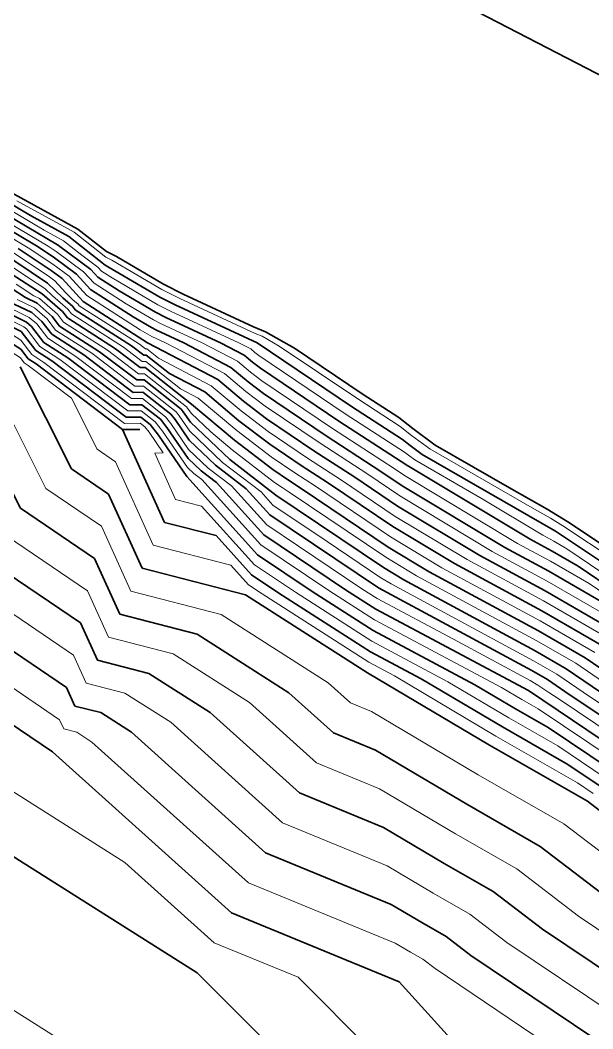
# Model space of a CAD drawing. Header units: millimetres. Extents: x -861324 to 439029, y -308065 to 694685.
# Drawn here: x -413150 to -363737, y 256241 to 343186 of the extents above; entities that cross this region are included whole.
import ezdxf

# ---------------------------------------------------------------- set-up
doc = ezdxf.new("R2010")
doc.units = ezdxf.units.MM
for name, color, linetype, lineweight in [('C-TOPO', 7, 'Continuous', 9), ('C-TOPO-MAJR', 7, 'Continuous', 35), ('C-TOPO-MINR', 7, 'Continuous', 9)]:
    doc.layers.add(name, color=color, linetype=linetype, lineweight=lineweight)

msp = doc.modelspace()

# ---------------------------------------------------------------- linework, layer by layer
at = {"layer": 'C-TOPO', "lineweight": 35}
for p, q in [((-305163, 308526), (-481922, 399827)), ((-414247, 328512), (-408175, 325181)), ((-408175, 325181), (-405702, 323244)), ((-405702, 323244), (-404842, 322807)), ((-404842, 322807), (-400795, 320434)), ((-400795, 320434), (-399097, 319563)), ((-399097, 319563), (-393018, 316761)), ((-393018, 316761), (-391993, 316327)), ((-391993, 316327), (-389468, 314904)), ((-389468, 314904), (-383640, 310978)), ((-383640, 310978), (-380488, 308938)), ((-380488, 308938), (-379283, 307985)), ((-379283, 307985), (-377343, 306556)), ((-377343, 306556), (-370734, 302750)), ((-370734, 302750), (-367673, 301046)), ((-367673, 301046), (-365898, 299945)), ((-365898, 299945), (-359303, 295540))]:
    msp.add_line(p, q, dxfattribs=at)
at = {"layer": 'C-TOPO-MAJR'}
for p, q in [((-412257, 326352), (-415303, 328152)), ((-409916, 323810), (-416007, 327410)), ((-411594, 323644), (-416711, 326668)), ((-408957, 324541), (-412257, 326352)), ((-405816, 322082), (-408957, 324541)), ((-410480, 321612), (-413321, 323507)), ((-410182, 322702), (-411594, 323644)), ((-409876, 323789), (-409916, 323810)), ((-409839, 323759), (-409876, 323789)), ((-407056, 321692), (-409839, 323759)), ((-410778, 320522), (-415049, 323369)), ((-408297, 321302), (-410182, 322702)), ((-401100, 319318), (-405816, 322082)), ((-412696, 319267), (-415736, 321271)), ((-411242, 319585), (-413929, 321334)), ((-409538, 320912), (-410480, 321612)), ((-407710, 318925), (-409538, 320912)), ((-407079, 319978), (-408297, 321302)), ((-406447, 321030), (-407056, 321692)), ((-404602, 319847), (-406447, 321030)), ((-409476, 319255), (-410778, 320522)), ((-403389, 317612), (-407079, 319978)), ((-411696, 318780), (-412696, 319267)), ((-409493, 318071), (-411242, 319585)), ((-408602, 318498), (-409476, 319255)), ((-401459, 318004), (-404602, 319847)), ((-399777, 318639), (-401100, 319318)), ((-413059, 316363), (-417055, 318312)), ((-412605, 317168), (-415602, 318630)), ((-412151, 317974), (-414149, 318949)), ((-410384, 317644), (-411696, 318780)), ((-408390, 318222), (-408602, 318498)), ((-403548, 315117), (-408390, 318222)), ((-402176, 315377), (-407710, 318925)), ((-392695, 315374), (-399777, 318639)), ((-411276, 317217), (-412151, 317974)), ((-409750, 316816), (-410384, 317644)), ((-409070, 317519), (-409493, 318071)), ((-404920, 314857), (-409070, 317519)), ((-401817, 316690), (-403389, 317612)), ((-400576, 317551), (-401459, 318004)), ((-395855, 315375), (-400576, 317551)), ((-413104, 314831), (-416510, 317019)), ((-412167, 316790), (-412605, 317168)), ((-411110, 315409), (-412167, 316790)), ((-410430, 316113), (-411276, 317217)), ((-406291, 314598), (-409750, 316816)), ((-401376, 316464), (-401817, 316690)), ((-411790, 314706), (-413059, 316363)), ((-407663, 314338), (-410430, 316113)), ((-399016, 315376), (-401376, 316464)), ((-412470, 314003), (-413104, 314831)), ((-409035, 314079), (-411110, 315409)), ((-402786, 313239), (-404920, 314857)), ((-402481, 314308), (-403548, 315117)), ((-396092, 312202), (-402176, 315377)), ((-394960, 313259), (-399016, 315376)), ((-393827, 314317), (-395855, 315375)), ((-384563, 309896), (-392695, 315374)), ((-411778, 313559), (-412470, 314003)), ((-410407, 313819), (-411790, 314706)), ((-403701, 310034), (-409035, 314079)), ((-403396, 311102), (-407663, 314338)), ((-403091, 312171), (-406291, 314598)), ((-402271, 314310), (-402481, 314308)), ((-400267, 312732), (-402271, 314310)), ((-393089, 313696), (-393827, 314317)), ((-408719, 304506), (-413150, 313300)), ((-404310, 307897), (-411778, 313559)), ((-404005, 308965), (-410407, 313819)), ((-402365, 313243), (-402786, 313239)), ((-398358, 310088), (-402365, 313243)), ((-393483, 312019), (-394960, 313259)), ((-392425, 313187), (-393089, 313696)), ((-385648, 308622), (-392425, 313187)), ((-402460, 312176), (-403091, 312171)), ((-399253, 309652), (-402460, 312176)), ((-397225, 311145), (-400267, 312732)), ((-393877, 310341), (-396092, 312202)), ((-392156, 311001), (-393483, 312019)), ((-402554, 311109), (-403396, 311102)), ((-400149, 309216), (-402554, 311109)), ((-394272, 308663), (-397225, 311145)), ((-386734, 307349), (-392156, 311001)), ((-402648, 310043), (-403701, 310034)), ((-401045, 308780), (-402648, 310043)), ((-399071, 309421), (-399253, 309652)), ((-394666, 306986), (-398358, 310088)), ((-391886, 308814), (-393877, 310341)), ((-380165, 307049), (-384563, 309896)), ((-402743, 308976), (-404005, 308965)), ((-401941, 308345), (-402743, 308976)), ((-400499, 308089), (-401045, 308780)), ((-399785, 308755), (-400149, 309216)), ((-398563, 306971), (-399785, 308755)), ((-398460, 308529), (-399071, 309421)), ((-391617, 306628), (-394272, 308663)), ((-387820, 306075), (-391886, 308814)), ((-404310, 307897), (-402837, 307909)), ((-400700, 299896), (-404310, 307897)), ((-401213, 307422), (-401941, 308345)), ((-398666, 305412), (-400499, 308089)), ((-395060, 305308), (-398460, 308529)), ((-379785, 304827), (-385648, 308622)), ((-413128, 301115), (-416451, 307711)), ((-398769, 303853), (-401213, 307422)), ((-396297, 304823), (-398563, 306971)), ((-391347, 304441), (-394666, 306986)), ((-382018, 304296), (-386734, 307349)), ((-379510, 306531), (-380165, 307049)), ((-388906, 304802), (-391617, 306628)), ((-384283, 303786), (-387820, 306075)), ((-378456, 305755), (-379510, 306531)), ((-397533, 304338), (-398666, 305412)), ((-391078, 302255), (-395060, 305308)), ((-366962, 299135), (-378456, 305755)), ((-405518, 302340), (-408719, 304506)), ((-396206, 303320), (-397533, 304338)), ((-393642, 302788), (-396297, 304823)), ((-389992, 303528), (-391347, 304441)), ((-386548, 303275), (-388906, 304802)), ((-379778, 304821), (-379785, 304827)), ((-379765, 304811), (-379778, 304821)), ((-379629, 304733), (-379765, 304811)), ((-369141, 298436), (-379629, 304733)), ((-392661, 297092), (-398769, 303853)), ((-388813, 302765), (-389992, 303528)), ((-380590, 301296), (-384283, 303786)), ((-380183, 303058), (-382018, 304296)), ((-392133, 298813), (-396206, 303320)), ((-391606, 300534), (-393642, 302788)), ((-381405, 297770), (-388813, 302765)), ((-380998, 299533), (-386548, 303275)), ((-371321, 297738), (-380183, 303058)), ((-402630, 295939), (-405518, 302340)), ((-381812, 296007), (-391078, 302255)), ((-406727, 296783), (-413128, 301115)), ((-373501, 297039), (-380590, 301296)), ((-382219, 294244), (-391606, 300534)), ((-396243, 298752), (-400700, 299896)), ((-375680, 296340), (-380998, 299533)), ((-359016, 293828), (-366962, 299135)), ((-393189, 295371), (-396243, 298752)), ((-385093, 294096), (-392133, 298813)), ((-367254, 297418), (-369141, 298436)), ((-407935, 291225), (-417537, 297725)), ((-377860, 295642), (-381405, 297770)), ((-367546, 295701), (-371321, 297738)), ((-365015, 296121), (-367254, 297418)), ((-404560, 291982), (-406727, 296783)), ((-387968, 293947), (-392661, 297092)), ((-367838, 293984), (-373501, 297039)), ((-393716, 293651), (-402630, 295939)), ((-380040, 294943), (-381812, 296007)), ((-368423, 290551), (-377860, 295642)), ((-368130, 292268), (-375680, 296340)), ((-363068, 293107), (-367546, 295701)), ((-358773, 291876), (-365015, 296121)), ((-390842, 293799), (-393189, 295371)), ((-368715, 288834), (-380040, 294943)), ((-409143, 285668), (-421945, 294334)), ((-382695, 290581), (-387968, 293947)), ((-382457, 292413), (-385093, 294096)), ((-369007, 287117), (-382219, 294244)), ((-361121, 290094), (-367838, 293984)), ((-383171, 286918), (-393716, 293651)), ((-382933, 288749), (-390842, 293799)), ((-369299, 285400), (-382457, 292413)), ((-362757, 289155), (-368130, 292268)), ((-397875, 290266), (-404560, 291982)), ((-410351, 280111), (-426354, 290943)), ((-406490, 288025), (-407935, 291225)), ((-373923, 285906), (-382695, 290581)), ((-364392, 288216), (-368423, 290551)), ((-389966, 285216), (-397875, 290266)), ((-378547, 286412), (-382933, 288749)), ((-366028, 287278), (-368715, 288834)), ((-402034, 286881), (-406490, 288025)), ((-358770, 284378), (-364392, 288216)), ((-372654, 280697), (-383171, 286918)), ((-367663, 286339), (-369007, 287117)), ((-362279, 284719), (-366028, 287278)), ((-396761, 283514), (-402034, 286881)), ((-371536, 282265), (-378547, 286412)), ((-365789, 285060), (-367663, 286339)), ((-408421, 284068), (-409143, 285668)), ((-386110, 281749), (-389966, 285216)), ((-370418, 283832), (-373923, 285906)), ((-361125, 279905), (-369299, 285400)), ((-397868, 261073), (-435915, 285056)), ((-364183, 284001), (-365789, 285060)), ((-406192, 283496), (-408421, 284068)), ((-403556, 281813), (-406192, 283496)), ((-389050, 276580), (-396761, 283514)), ((-367603, 282220), (-370418, 283832)), ((-360096, 281254), (-364183, 284001)), ((-391989, 271411), (-403556, 281813)), ((-382491, 280263), (-386110, 281749)), ((-365907, 279040), (-371536, 282265)), ((-362153, 278557), (-367603, 282220)), ((-394929, 266242), (-410351, 280111)), ((-374603, 275597), (-382491, 280263)), ((-364210, 275860), (-372654, 280697)), ((-363182, 277208), (-365907, 279040)), ((-381811, 273608), (-389050, 276580)), ((-355686, 269341), (-364210, 275860)), ((-368270, 271970), (-374603, 275597)), ((-376552, 270498), (-381811, 273608)), ((-381131, 266954), (-391989, 271411)), ((-361877, 267081), (-368270, 271970)), ((-372330, 268080), (-376552, 270498)), ((-368068, 264820), (-372330, 268080)), ((-378501, 265399), (-381131, 266954)), ((-380450, 260299), (-394929, 266242)), ((-376390, 264189), (-378501, 265399)), ((-356699, 257190), (-368068, 264820)), ((-374259, 262560), (-376390, 264189)), ((-357205, 251115), (-374259, 262560)), ((-378688, 241876), (-397868, 261073)), ((-363779, 241894), (-380450, 260299))]:
    msp.add_line(p, q, dxfattribs=at)
at = {"layer": 'C-TOPO-MINR'}
for p, q in [((-410730, 323713), (-416359, 327039)), ((-411086, 325081), (-415655, 327781)), ((-408497, 324917), (-413428, 327623)), ((-412458, 323575), (-417063, 326297)), ((-409417, 324165), (-411086, 325081)), ((-405749, 322766), (-408497, 324917)), ((-410629, 321067), (-414185, 323438)), ((-410331, 322157), (-412458, 323575)), ((-410033, 323247), (-410730, 323713)), ((-407827, 322921), (-409417, 324165)), ((-412354, 320928), (-415912, 323301)), ((-407677, 321497), (-410033, 323247)), ((-406436, 321887), (-407827, 322921)), ((-405243, 322508), (-405749, 322766)), ((-408917, 321107), (-410331, 322157)), ((-406131, 321556), (-406436, 321887)), ((-400920, 319974), (-405243, 322508)), ((-411010, 320053), (-412354, 320928)), ((-410158, 320717), (-410629, 321067)), ((-407395, 319451), (-408917, 321107)), ((-406763, 320504), (-407677, 321497)), ((-405209, 320964), (-406131, 321556)), ((-401279, 318661), (-405209, 320964)), ((-411969, 319426), (-413489, 320428)), ((-410359, 319420), (-411010, 320053)), ((-409244, 319724), (-410158, 320717)), ((-403996, 318729), (-406763, 320504)), ((-399377, 319183), (-400920, 319974)), ((-411923, 318377), (-413422, 319108)), ((-411469, 319182), (-411969, 319426)), ((-409939, 317858), (-411469, 319182)), ((-409047, 318285), (-410359, 319420)), ((-408593, 319090), (-409244, 319724)), ((-408156, 318712), (-408593, 319090)), ((-402783, 316494), (-407395, 319451)), ((-392885, 316190), (-399377, 319183)), ((-412832, 316765), (-416328, 318471)), ((-412378, 317571), (-414875, 318789)), ((-410830, 317430), (-411923, 318377)), ((-408730, 317871), (-409047, 318285)), ((-408050, 318574), (-408156, 318712)), ((-402862, 315247), (-408050, 318574)), ((-401638, 317347), (-403996, 318729)), ((-400176, 318095), (-401279, 318661)), ((-413127, 314066), (-418235, 317347)), ((-411721, 317003), (-412378, 317571)), ((-410090, 316464), (-410830, 317430)), ((-409410, 317167), (-409939, 317858)), ((-404234, 314987), (-408730, 317871)), ((-394275, 315374), (-400176, 318095)), ((-413081, 315597), (-414784, 316691)), ((-412613, 316576), (-412832, 316765)), ((-411450, 315058), (-412613, 316576)), ((-410770, 315761), (-411721, 317003)), ((-405606, 314728), (-409410, 317167)), ((-401997, 316033), (-402783, 316494)), ((-400976, 317008), (-401638, 317347)), ((-397436, 315375), (-400976, 317008)), ((-408349, 314208), (-410770, 315761)), ((-406977, 314468), (-410090, 316464)), ((-401776, 315920), (-401997, 316033)), ((-400596, 315376), (-401776, 315920)), ((-392282, 315934), (-392885, 316190)), ((-390797, 315098), (-392282, 315934)), ((-412130, 314355), (-413081, 315597)), ((-409721, 313949), (-411450, 315058)), ((-402634, 313774), (-404234, 314987)), ((-402329, 314842), (-402862, 315247)), ((-402223, 314843), (-402329, 314842)), ((-401222, 314054), (-402223, 314843)), ((-395526, 312731), (-400596, 315376)), ((-394394, 313788), (-397436, 315375)), ((-393261, 314845), (-394275, 315374)), ((-392892, 314535), (-393261, 314845)), ((-384020, 310532), (-390797, 315098)), ((-412810, 313651), (-413127, 314066)), ((-411093, 313689), (-412130, 314355)), ((-403853, 309500), (-409721, 313949)), ((-403548, 310568), (-408349, 314208)), ((-403243, 311637), (-406977, 314468)), ((-402938, 312705), (-405606, 314728)), ((-396659, 311674), (-401222, 314054)), ((-392560, 314281), (-392892, 314535)), ((-385105, 309259), (-392560, 314281)), ((-412464, 313430), (-412810, 313651)), ((-408730, 310598), (-412464, 313430)), ((-404158, 308431), (-411093, 313689)), ((-402318, 313776), (-402634, 313774)), ((-399312, 311410), (-402318, 313776)), ((-393286, 312857), (-394394, 313788)), ((-402412, 312710), (-402938, 312705)), ((-398805, 309870), (-402412, 312710)), ((-393680, 311180), (-395526, 312731)), ((-392291, 312094), (-393286, 312857)), ((-402507, 311643), (-403243, 311637)), ((-399701, 309434), (-402507, 311643)), ((-397791, 310616), (-399312, 311410)), ((-394075, 309502), (-396659, 311674)), ((-386191, 307985), (-392291, 312094)), ((-410923, 302811), (-414801, 310505)), ((-406515, 306202), (-408730, 310598)), ((-402601, 310576), (-403548, 310568)), ((-400597, 308998), (-402601, 310576)), ((-394469, 307824), (-397791, 310616)), ((-392021, 309908), (-393680, 311180)), ((-380355, 308160), (-384020, 310532)), ((-398714, 309755), (-398805, 309870)), ((-398409, 309308), (-398714, 309755)), ((-387277, 306712), (-392021, 309908)), ((-402696, 309509), (-403853, 309500)), ((-401493, 308563), (-402696, 309509)), ((-400142, 308422), (-400597, 308998)), ((-399428, 309088), (-399701, 309434)), ((-398512, 307750), (-399428, 309088)), ((-396709, 307698), (-398409, 309308)), ((-391752, 307721), (-394075, 309502)), ((-379975, 305938), (-385105, 309259)), ((-402790, 308442), (-404158, 308431)), ((-402389, 308127), (-402790, 308442)), ((-402025, 307666), (-402389, 308127)), ((-400856, 307755), (-401493, 308563)), ((-398615, 306191), (-400142, 308422)), ((-391482, 305535), (-394469, 307824)), ((-380886, 304551), (-386191, 307985)), ((-379376, 307387), (-380355, 308160)), ((-400803, 305881), (-402025, 307666)), ((-398718, 304633), (-400856, 307755)), ((-395678, 305066), (-398512, 307750)), ((-394863, 306147), (-396709, 307698)), ((-388363, 305438), (-391752, 307721)), ((-377801, 306226), (-379376, 307387)), ((-404914, 305118), (-406515, 306202)), ((-396915, 304581), (-398615, 306191)), ((-391213, 303348), (-394863, 306147)), ((-383151, 304041), (-387277, 306712)), ((-369181, 301261), (-377801, 306226)), ((-401540, 305875), (-400803, 305881)), ((-399734, 301875), (-401540, 305875)), ((-389449, 304165), (-391482, 305535)), ((-385416, 303530), (-388363, 305438)), ((-379644, 305676), (-379975, 305938)), ((-379110, 305283), (-379644, 305676)), ((-373295, 301934), (-379110, 305283)), ((-401665, 297918), (-404914, 305118)), ((-398151, 304096), (-398718, 304633)), ((-394924, 303054), (-396915, 304581)), ((-392360, 302521), (-395678, 305066)), ((-379980, 303940), (-380886, 304551)), ((-397487, 303587), (-398151, 304096)), ((-392397, 297953), (-397487, 303587)), ((-387681, 303020), (-389449, 304165)), ((-380794, 300414), (-385416, 303530)), ((-380387, 302177), (-383151, 304041)), ((-370231, 298087), (-379980, 303940)), ((-406122, 299561), (-410923, 302811)), ((-391869, 299673), (-394924, 303054)), ((-390535, 302891), (-391213, 303348)), ((-389946, 302510), (-390535, 302891)), ((-381201, 298651), (-387681, 303020)), ((-397506, 301303), (-399734, 301875)), ((-391342, 301394), (-392360, 302521)), ((-381608, 296889), (-389946, 302510)), ((-372411, 297388), (-380387, 302177)), ((-368052, 298785), (-373295, 301934)), ((-392925, 296232), (-397506, 301303)), ((-386649, 298250), (-391342, 301394)), ((-367380, 300259), (-369181, 301261)), ((-374590, 296690), (-380794, 300414)), ((-366336, 299611), (-367380, 300259)), ((-407331, 294004), (-415332, 299420)), ((-403595, 293961), (-406122, 299561)), ((-383656, 294170), (-391869, 299673)), ((-359185, 294835), (-366336, 299611)), ((-382016, 295126), (-386649, 298250)), ((-376770, 295991), (-381201, 298651)), ((-367108, 298276), (-368052, 298785)), ((-365988, 297628), (-367108, 298276)), ((-394979, 296201), (-401665, 297918)), ((-386531, 294022), (-392397, 297953)), ((-367692, 294843), (-372411, 297388)), ((-367400, 296560), (-370231, 298087)), ((-362868, 295505), (-365988, 297628)), ((-378950, 295292), (-381608, 296889)), ((-367984, 293126), (-374590, 296690)), ((-364041, 294614), (-367400, 296560)), ((-408539, 288447), (-419741, 296029)), ((-393452, 294511), (-394979, 296201)), ((-389405, 293873), (-392925, 296232)), ((-368277, 291409), (-376770, 295991)), ((-381129, 294594), (-382016, 295126)), ((-368569, 289692), (-378950, 295292)), ((-362095, 291601), (-367692, 294843)), ((-405525, 290004), (-407331, 294004)), ((-395796, 291958), (-403595, 293961)), ((-392279, 293725), (-393452, 294511)), ((-382814, 289665), (-389405, 293873)), ((-382576, 291497), (-386531, 294022)), ((-382338, 293329), (-383656, 294170)), ((-368861, 287976), (-381129, 294594)), ((-359276, 291373), (-364041, 294614)), ((-383052, 287833), (-392279, 293725)), ((-375759, 289822), (-382338, 293329)), ((-361939, 289624), (-367984, 293126)), ((-409747, 282890), (-424150, 292638)), ((-386568, 286067), (-395796, 291958)), ((-371611, 285653), (-382576, 291497)), ((-363574, 288686), (-368277, 291409)), ((-399954, 288573), (-405525, 290004)), ((-376235, 286159), (-382814, 289665)), ((-369153, 286259), (-375759, 289822)), ((-365210, 287747), (-368569, 289692)), ((-407456, 286047), (-408539, 288447)), ((-393363, 284365), (-399954, 288573)), ((-380859, 286665), (-383052, 287833)), ((-366846, 286808), (-368861, 287976)), ((-360525, 284549), (-365210, 287747)), ((-384640, 284333), (-386568, 286067)), ((-372095, 281481), (-380859, 286665)), ((-370977, 283049), (-376235, 286159)), ((-368481, 285870), (-369153, 286259)), ((-364034, 284889), (-366846, 286808)), ((-404113, 285188), (-407456, 286047)), ((-400158, 282664), (-404113, 285188)), ((-369858, 284616), (-371611, 285653)), ((-367544, 285230), (-368481, 285870)), ((-366741, 284701), (-367544, 285230)), ((-387580, 279164), (-393363, 284365)), ((-382831, 283590), (-384640, 284333)), ((-368451, 283810), (-369858, 284616)), ((-360610, 280580), (-366741, 284701)), ((-361625, 283302), (-364034, 284889)), ((-373629, 278147), (-382831, 283590)), ((-361639, 279231), (-368451, 283810)), ((-404110, 270592), (-423133, 282584)), ((-409386, 282090), (-409747, 282890)), ((-390520, 273995), (-400158, 282664)), ((-366755, 280630), (-370977, 283049)), ((-408272, 281804), (-409386, 282090)), ((-406953, 280962), (-408272, 281804)), ((-393459, 268826), (-406953, 280962)), ((-365058, 277450), (-372095, 281481)), ((-362667, 277883), (-366755, 280630)), ((-382151, 276936), (-387580, 279164)), ((-366240, 273915), (-373629, 278147)), ((-363696, 276534), (-365058, 277450)), ((-375578, 273048), (-382151, 276936)), ((-381471, 270281), (-390520, 273995)), ((-358782, 268211), (-366240, 273915)), ((-406964, 253584), (-438659, 273563)), ((-370300, 270025), (-375578, 273048)), ((-396399, 263657), (-404110, 270592)), ((-377527, 267948), (-381471, 270281)), ((-364973, 265950), (-370300, 270025)), ((-380790, 263626), (-393459, 268826)), ((-374360, 266135), (-377527, 267948)), ((-371164, 263690), (-374360, 266135)), ((-356446, 260228), (-364973, 265950)), ((-389159, 260686), (-396399, 263657)), ((-379476, 262849), (-380790, 263626)), ((-356952, 254152), (-371164, 263690)), ((-378420, 262244), (-379476, 262849)), ((-377355, 261429), (-378420, 262244)), ((-368828, 255707), (-377355, 261429)), ((-379569, 251088), (-389159, 260686))]:
    msp.add_line(p, q, dxfattribs=at)

doc.saveas('drawing.dxf')
